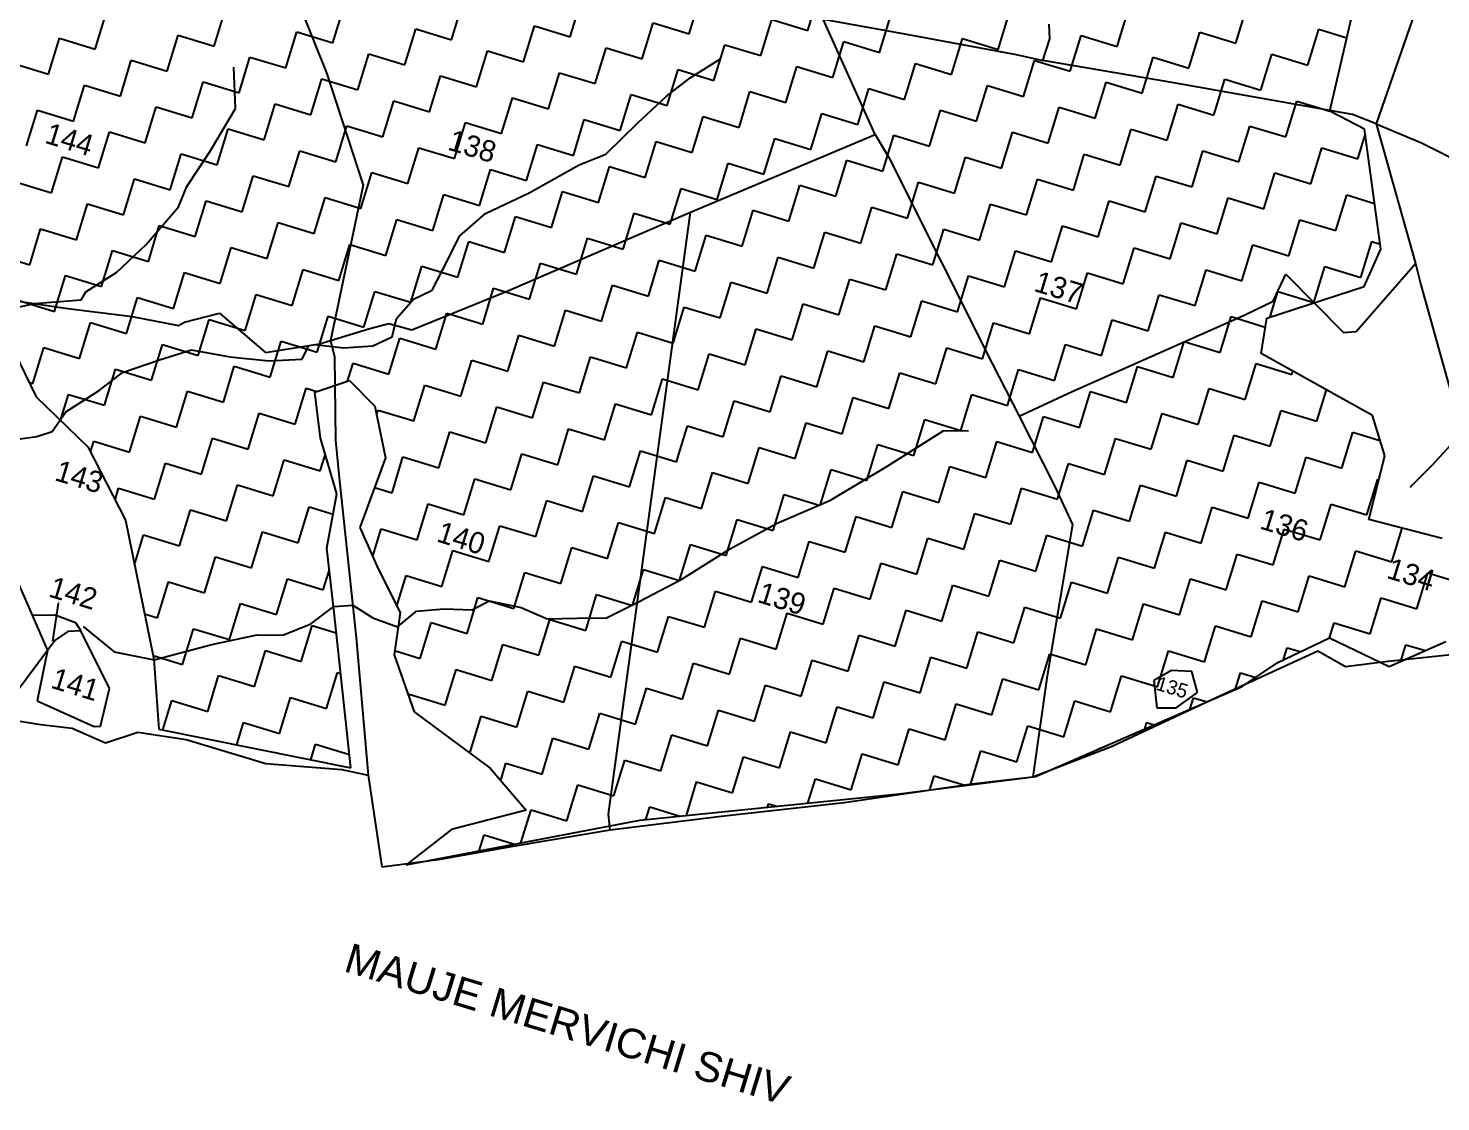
# Model space of a CAD drawing. Header units: feet. Extents: x 317639 to 322582, y 1862034 to 1866031.
# Drawn here: x 318262 to 319497, y 1862034 to 1862973 of the extents above; entities that cross this region are included whole.
import ezdxf

# ---------------------------------------------------------------- set-up
doc = ezdxf.new("R2010")
doc.units = ezdxf.units.FT
doc.header["$MEASUREMENT"] = 0
for name, color, linetype in [('LINE_WATER', 4, 'Continuous'), ('POLY_HATCH', 12, 'Continuous'), ('POLY_PARCEL', 6, 'Continuous'), ('TEXT_MAPOUT', 7, 'Continuous'), ('TEXT_PARCEL', 7, 'Continuous'), ('V_BOUND_LINE', 7, 'Continuous')]:
    doc.layers.add(name, color=color, linetype=linetype)
doc.styles.get("Standard").update_dxf_attribs({"font": 'arial.ttf'})
doc.styles.add('TEXT_MAP', font='', dxfattribs={"height": 1.8})
doc.styles.get('TEXT_MAP').set_extended_font_data('Kruti Dev 050')

msp = doc.modelspace()

# ---------------------------------------------------------------- linework, layer by layer
msp.add_lwpolyline([(318287.9, 1862469.9), (318282.9, 1862437)])
msp.add_solid([(318287.5, 1862469.9), (318288.3, 1862472.3), (318288.4, 1862469.8)])
at = {"layer": 'LINE_WATER'}
for p, q in [((318443, 1862903), (318441.6, 1862939.1)), ((318840.8, 1862929.8), (318867.3, 1862946.4)), ((318819.6, 1862913.3), (318840.8, 1862929.8)), ((318420.8, 1862865.6), (318443, 1862903)), ((318794.9, 1862890.4), (318819.6, 1862913.3)), ((318766.8, 1862863), (318794.9, 1862890.4)), ((318400.4, 1862834.5), (318420.8, 1862865.6)), ((318699.8, 1862829.2), (318743.5, 1862853.7)), ((318743.5, 1862853.7), (318766.8, 1862863)), ((318393.2, 1862816.8), (318400.4, 1862834.5)), ((318661.7, 1862810.9), (318699.8, 1862829.2)), ((318364.9, 1862783.9), (318393.2, 1862816.8)), ((318639, 1862791.2), (318661.7, 1862810.9)), ((318628.5, 1862769.8), (318639, 1862791.2)), ((318339.3, 1862759.8), (318364.9, 1862783.9)), ((318615.1, 1862744), (318628.5, 1862769.8)), ((318312, 1862742.4), (318339.3, 1862759.8)), ((318308.1, 1862735.4), (318312, 1862742.4)), ((318598.6, 1862736), (318615.1, 1862744)), ((318241.8, 1862726.5), (318266.8, 1862732.2)), ((318266.8, 1862732.2), (318308.1, 1862735.4)), ((318583.7, 1862719.1), (318598.6, 1862736)), ((318580.1, 1862703.1), (318583.7, 1862719.1)), ((318501.2, 1862683.7), (318507.1, 1862695.6)), ((318512, 1862696.4), (318537.7, 1862693.5)), ((318537.7, 1862693.5), (318563.2, 1862695.3)), ((318563.2, 1862695.3), (318580.1, 1862703.1)), ((318344.3, 1862672), (318376.6, 1862683.1)), ((318376.6, 1862683.1), (318404.4, 1862691.8)), ((318404.4, 1862691.8), (318438.2, 1862685.5)), ((318438.2, 1862685.5), (318472.4, 1862682.2)), ((318472.4, 1862682.2), (318501.2, 1862683.7)), ((318323.9, 1862656.3), (318344.3, 1862672)), ((318294.6, 1862637.4), (318323.9, 1862656.3)), ((318282.7, 1862620.2), (318294.6, 1862637.4)), ((318269.2, 1862615.8), (318282.7, 1862620.2)), ((319012.6, 1862589.7), (319062.5, 1862621.2)), ((319062.5, 1862621.2), (319084, 1862621)), ((319490, 1862591.1), (319515.7, 1862619.2)), ((318219.8, 1862609.1), (318269.2, 1862615.8)), ((318963.4, 1862560.3), (319012.6, 1862589.7)), ((319470.4, 1862571.7), (319490, 1862591.1)), ((318916.2, 1862539.8), (318963.4, 1862560.3)), ((318875.2, 1862517.4), (318916.2, 1862539.8)), ((318833.4, 1862491.1), (318875.2, 1862517.4)), ((318795.4, 1862471.2), (318833.4, 1862491.1)), ((318649.9, 1862464.4), (318665, 1862472.1)), ((318665, 1862472.1), (318692.9, 1862466.2)), ((318767.4, 1862457.4), (318795.4, 1862471.2)), ((318508.9, 1862451.9), (318529, 1862467.3)), ((318529, 1862467.3), (318545.6, 1862468.3)), ((318545.6, 1862468.3), (318563, 1862457.3)), ((318563, 1862457.3), (318584.8, 1862449.4)), ((318584.8, 1862449.4), (318601.4, 1862463.2)), ((318601.4, 1862463.2), (318625.5, 1862465.2)), ((318625.5, 1862465.2), (318649.9, 1862464.4)), ((318692.9, 1862466.2), (318715.6, 1862456.4)), ((318741.5, 1862457.1), (318767.4, 1862457.4)), ((318309.7, 1862449.8), (318336.8, 1862427.5)), ((318484.3, 1862442.1), (318508.9, 1862451.9)), ((318715.6, 1862456.4), (318741.5, 1862457.1)), ((318371.8, 1862420.5), (318422.3, 1862433.9)), ((318422.3, 1862433.9), (318462.1, 1862442.5)), ((318462.1, 1862442.5), (318484.3, 1862442.1)), ((318336.8, 1862427.5), (318371.8, 1862420.5))]:
    msp.add_line(p, q, dxfattribs=at)
at = {"layer": 'POLY_HATCH'}
for p, q in [((319400, 1862900.4), (319434.3, 1863048.2)), ((319430.6, 1862884.9), (319400, 1862900.4)), ((319444.7, 1862779.7), (319430.6, 1862884.9)), ((319430.2, 1862747.2), (319444.7, 1862779.7)), ((319344.9, 1862719.4), (319430.2, 1862747.2)), ((319340.1, 1862688.6), (319344.9, 1862719.4)), ((318240.1, 1862709.6), (318268.6, 1862650.7)), ((319437.4, 1862634.4), (319340.1, 1862688.6)), ((318512.4, 1862654.7), (318542.6, 1862664.9)), ((318542.6, 1862664.9), (318564.8, 1862642.6)), ((318268.6, 1862650.7), (318314, 1862606.9)), ((318517.5, 1862614.5), (318512.4, 1862654.7)), ((318564.8, 1862642.6), (318574.2, 1862597.2)), ((319448.1, 1862598.9), (319437.4, 1862634.4)), ((318314, 1862606.9), (318346.7, 1862542.8)), ((318531.7, 1862565.7), (318517.5, 1862614.5)), ((318574.2, 1862597.2), (318551.8, 1862536.4)), ((319434.2, 1862543.2), (319448.1, 1862598.9)), ((318523, 1862518.1), (318531.7, 1862565.7)), ((318346.7, 1862542.8), (318371.6, 1862421.2)), ((318551.8, 1862536.4), (318566.7, 1862502.8)), ((319498.4, 1862526.7), (319434.2, 1862543.2)), ((318529.2, 1862462.1), (318523, 1862518.1)), ((318566.7, 1862502.8), (318587.1, 1862461.8)), ((318543.9, 1862326.1), (318529.2, 1862462.1)), ((318587.1, 1862461.8), (318581.7, 1862424.8)), ((319354.6, 1862418.3), (319399.7, 1862439.9)), ((319399.7, 1862439.9), (319452, 1862414.8)), ((319452, 1862414.8), (319501.7, 1862436.5)), ((318371.6, 1862421.2), (318376.1, 1862359.8)), ((318581.7, 1862424.8), (318599.4, 1862375)), ((319323.5, 1862397.1), (319354.6, 1862418.3)), ((319142.7, 1862318.5), (319323.5, 1862397.1)), ((318599.4, 1862375), (318665.7, 1862325.8)), ((318376.1, 1862359.8), (318543.9, 1862326.1)), ((318665.7, 1862325.8), (318697.1, 1862289.1)), ((319023.6, 1862303.3), (319142.7, 1862318.5)), ((318796.6, 1862280.3), (319023.6, 1862303.3)), ((318697.1, 1862289.1), (318632, 1862272.2)), ((318592.3, 1862241.1), (318796.6, 1862280.3)), ((318632, 1862272.2), (318592.3, 1862241.1))]:
    msp.add_line(p, q, dxfattribs=at)
at = {"layer": 'POLY_HATCH', "linetype": 'Continuous'}
for p, q in [((318943.5, 1862971), (318953.1, 1863002.4)), ((318424.3, 1862957.5), (318433.9, 1862988.9)), ((318528.1, 1862960.2), (318537.7, 1862991.6)), ((318632, 1862962.9), (318641.6, 1862994.3)), ((318735.8, 1862965.6), (318745.4, 1862997)), ((318839.7, 1862968.3), (318849.3, 1862999.7)), ((319214.1, 1862957.2), (319223.7, 1862988.7)), ((319317.9, 1862959.9), (319327.5, 1862991.4)), ((318320.4, 1862954.8), (318330, 1862986.2)), ((318798.7, 1862946.4), (318808.3, 1862977.9)), ((318808.3, 1862977.9), (318839.7, 1862968.3)), ((318902.5, 1862949.1), (318912.1, 1862980.6)), ((318912.1, 1862980.6), (318943.5, 1862971)), ((319006.4, 1862951.8), (319016, 1862983.3)), ((319110.2, 1862954.5), (319119.8, 1862986)), ((318279.4, 1862932.9), (318289, 1862964.4)), ((318289, 1862964.4), (318320.4, 1862954.8)), ((318383.3, 1862935.6), (318392.9, 1862967.1)), ((318392.9, 1862967.1), (318424.3, 1862957.5)), ((318487.1, 1862938.3), (318496.7, 1862969.8)), ((318496.7, 1862969.8), (318528.1, 1862960.2)), ((318591, 1862941), (318600.6, 1862972.5)), ((318600.6, 1862972.5), (318632, 1862962.9)), ((318694.8, 1862943.7), (318704.4, 1862975.2)), ((318704.4, 1862975.2), (318735.8, 1862965.6)), ((319069.2, 1862932.7), (319078.8, 1862964.1)), ((319078.8, 1862964.1), (319110.2, 1862954.5)), ((319173.1, 1862935.4), (319182.7, 1862966.8)), ((319182.7, 1862966.8), (319214.1, 1862957.2)), ((319276.9, 1862938.1), (319286.5, 1862969.5)), ((319286.5, 1862969.5), (319317.9, 1862959.9)), ((319380.8, 1862940.8), (319390.4, 1862972.2)), ((319390.4, 1862972.2), (319414.9, 1862964.7)), ((318653.8, 1862921.9), (318663.4, 1862953.3)), ((318663.4, 1862953.3), (318694.8, 1862943.7)), ((318757.7, 1862924.6), (318767.3, 1862956)), ((318767.3, 1862956), (318798.7, 1862946.4)), ((318861.5, 1862927.3), (318871.1, 1862958.7)), ((318871.1, 1862958.7), (318902.5, 1862949.1)), ((318965.4, 1862930), (318975, 1862961.4)), ((318975, 1862961.4), (319006.4, 1862951.8)), ((318248, 1862942.5), (318279.4, 1862932.9)), ((318342.3, 1862913.8), (318351.9, 1862945.2)), ((318351.9, 1862945.2), (318383.3, 1862935.6)), ((318446.1, 1862916.5), (318455.7, 1862947.9)), ((318455.7, 1862947.9), (318487.1, 1862938.3)), ((318550, 1862919.2), (318559.6, 1862950.6)), ((318559.6, 1862950.6), (318591, 1862941)), ((318924.4, 1862908.1), (318934, 1862939.6)), ((318934, 1862939.6), (318965.4, 1862930)), ((319028.2, 1862910.8), (319037.8, 1862942.3)), ((319037.8, 1862942.3), (319069.2, 1862932.7)), ((319132.1, 1862913.5), (319141.7, 1862945)), ((319141.7, 1862945), (319173.1, 1862935.4)), ((319235.9, 1862916.2), (319245.5, 1862947.7)), ((319245.5, 1862947.7), (319276.9, 1862938.1)), ((319339.8, 1862918.9), (319349.4, 1862950.4)), ((319349.4, 1862950.4), (319380.8, 1862940.8)), ((318509, 1862897.3), (318518.6, 1862928.8)), ((318518.6, 1862928.8), (318550, 1862919.2)), ((318612.8, 1862900), (318622.4, 1862931.5)), ((318622.4, 1862931.5), (318653.8, 1862921.9)), ((318716.7, 1862902.7), (318726.3, 1862934.2)), ((318726.3, 1862934.2), (318757.7, 1862924.6)), ((318820.5, 1862905.4), (318830.1, 1862936.9)), ((318830.1, 1862936.9), (318861.5, 1862927.3)), ((319298.8, 1862897.1), (319308.4, 1862928.5)), ((319308.4, 1862928.5), (319339.8, 1862918.9)), ((318301.3, 1862891.9), (318310.9, 1862923.4)), ((318310.9, 1862923.4), (318342.3, 1862913.8)), ((318405.1, 1862894.6), (318414.7, 1862926.1)), ((318414.7, 1862926.1), (318446.1, 1862916.5)), ((318779.5, 1862883.6), (318789.1, 1862915)), ((318789.1, 1862915), (318820.5, 1862905.4)), ((318883.4, 1862886.3), (318893, 1862917.7)), ((318893, 1862917.7), (318924.4, 1862908.1)), ((318987.2, 1862889), (318996.8, 1862920.4)), ((318996.8, 1862920.4), (319028.2, 1862910.8)), ((319091.1, 1862891.7), (319100.7, 1862923.1)), ((319100.7, 1862923.1), (319132.1, 1862913.5)), ((319194.9, 1862894.4), (319204.5, 1862925.8)), ((319204.5, 1862925.8), (319235.9, 1862916.2)), ((318364.1, 1862872.8), (318373.7, 1862904.2)), ((318373.7, 1862904.2), (318405.1, 1862894.6)), ((318468, 1862875.5), (318477.6, 1862906.9)), ((318477.6, 1862906.9), (318509, 1862897.3)), ((318571.8, 1862878.2), (318581.4, 1862909.6)), ((318581.4, 1862909.6), (318612.8, 1862900)), ((318675.7, 1862880.9), (318685.3, 1862912.3)), ((318685.3, 1862912.3), (318716.7, 1862902.7)), ((319153.9, 1862872.5), (319163.5, 1862904)), ((319163.5, 1862904), (319194.9, 1862894.4)), ((319257.8, 1862875.2), (319267.4, 1862906.7)), ((319267.4, 1862906.7), (319298.8, 1862897.1)), ((319361.6, 1862878), (319371.2, 1862909.4)), ((319371.2, 1862909.4), (319400, 1862900.6)), ((318260.3, 1862870.1), (318269.9, 1862901.5)), ((318269.9, 1862901.5), (318301.3, 1862891.9)), ((318634.7, 1862859), (318644.3, 1862890.5)), ((318644.3, 1862890.5), (318675.7, 1862880.9)), ((318738.5, 1862861.7), (318748.1, 1862893.2)), ((318748.1, 1862893.2), (318779.5, 1862883.6)), ((318842.4, 1862864.4), (318852, 1862895.9)), ((318852, 1862895.9), (318883.4, 1862886.3)), ((318946.2, 1862867.1), (318955.8, 1862898.6)), ((318955.8, 1862898.6), (318987.2, 1862889)), ((319050.1, 1862869.8), (319059.7, 1862901.3)), ((319059.7, 1862901.3), (319091.1, 1862891.7)), ((318323.1, 1862850.9), (318332.7, 1862882.4)), ((318332.7, 1862882.4), (318364.1, 1862872.8)), ((318427, 1862853.6), (318436.6, 1862885.1)), ((318436.6, 1862885.1), (318468, 1862875.5)), ((318530.8, 1862856.3), (318540.4, 1862887.8)), ((318540.4, 1862887.8), (318571.8, 1862878.2)), ((319009.1, 1862848), (319018.7, 1862879.4)), ((319018.7, 1862879.4), (319050.1, 1862869.8)), ((319112.9, 1862850.7), (319122.5, 1862882.1)), ((319122.5, 1862882.1), (319153.9, 1862872.5)), ((319216.8, 1862853.4), (319226.4, 1862884.8)), ((319226.4, 1862884.8), (319257.8, 1862875.2)), ((319320.6, 1862856.1), (319330.2, 1862887.5)), ((319330.2, 1862887.5), (319361.6, 1862878)), ((319424.5, 1862858.8), (319431.2, 1862880.8)), ((318489.8, 1862834.5), (318499.4, 1862865.9)), ((318499.4, 1862865.9), (318530.8, 1862856.3)), ((318593.7, 1862837.2), (318603.3, 1862868.6)), ((318603.3, 1862868.6), (318634.7, 1862859)), ((318697.5, 1862839.9), (318707.1, 1862871.3)), ((318707.1, 1862871.3), (318738.5, 1862861.7)), ((318801.4, 1862842.6), (318811, 1862874)), ((318811, 1862874), (318842.4, 1862864.4)), ((318905.2, 1862845.3), (318914.8, 1862876.7)), ((318914.8, 1862876.7), (318946.2, 1862867.1)), ((319279.6, 1862834.2), (319289.2, 1862865.7)), ((319289.2, 1862865.7), (319320.6, 1862856.1)), ((319383.5, 1862837), (319393.1, 1862868.4)), ((319393.1, 1862868.4), (319424.5, 1862858.8)), ((318282.1, 1862829.1), (318291.7, 1862860.5)), ((318291.7, 1862860.5), (318323.1, 1862850.9)), ((318386, 1862831.8), (318395.6, 1862863.2)), ((318395.6, 1862863.2), (318427, 1862853.6)), ((318864.2, 1862823.4), (318873.8, 1862854.9)), ((318873.8, 1862854.9), (318905.2, 1862845.3)), ((318968.1, 1862826.1), (318977.7, 1862857.6)), ((318977.7, 1862857.6), (319009.1, 1862848)), ((319071.9, 1862828.8), (319081.5, 1862860.3)), ((319081.5, 1862860.3), (319112.9, 1862850.7)), ((319175.8, 1862831.5), (319185.4, 1862863)), ((319185.4, 1862863), (319216.8, 1862853.4)), ((318345, 1862809.9), (318354.6, 1862841.4)), ((318354.6, 1862841.4), (318386, 1862831.8)), ((318448.8, 1862812.6), (318458.4, 1862844.1)), ((318458.4, 1862844.1), (318489.8, 1862834.5)), ((318552.7, 1862815.3), (318562.3, 1862846.8)), ((318562.3, 1862846.8), (318593.7, 1862837.2)), ((318656.5, 1862818), (318666.1, 1862849.5)), ((318666.1, 1862849.5), (318697.5, 1862839.9)), ((318760.4, 1862820.7), (318770, 1862852.2)), ((318770, 1862852.2), (318801.4, 1862842.6)), ((319134.8, 1862809.7), (319144.4, 1862841.1)), ((319144.4, 1862841.1), (319175.8, 1862831.5)), ((319238.6, 1862812.4), (319248.2, 1862843.8)), ((319248.2, 1862843.8), (319279.6, 1862834.2)), ((319342.5, 1862815.1), (319352.1, 1862846.5)), ((319352.1, 1862846.5), (319383.5, 1862837)), ((318250.7, 1862838.7), (318282.1, 1862829.1)), ((318719.4, 1862798.9), (318729, 1862830.3)), ((318729, 1862830.3), (318760.4, 1862820.7)), ((318823.2, 1862801.6), (318832.8, 1862833)), ((318832.8, 1862833), (318864.2, 1862823.4)), ((318927.1, 1862804.3), (318936.7, 1862835.7)), ((318936.7, 1862835.7), (318968.1, 1862826.1)), ((319030.9, 1862807), (319040.5, 1862838.4)), ((319040.5, 1862838.4), (319071.9, 1862828.8)), ((318304, 1862788.1), (318313.6, 1862819.5)), ((318313.6, 1862819.5), (318345, 1862809.9)), ((318407.8, 1862790.8), (318417.4, 1862822.2)), ((318417.4, 1862822.2), (318448.8, 1862812.6)), ((318511.7, 1862793.5), (318521.3, 1862824.9)), ((318521.3, 1862824.9), (318552.7, 1862815.3)), ((318615.5, 1862796.2), (318625.1, 1862827.6)), ((318625.1, 1862827.6), (318656.5, 1862818)), ((318989.9, 1862785.1), (318999.5, 1862816.6)), ((318999.5, 1862816.6), (319030.9, 1862807)), ((319093.8, 1862787.8), (319103.4, 1862819.3)), ((319103.4, 1862819.3), (319134.8, 1862809.7)), ((319197.6, 1862790.5), (319207.2, 1862822)), ((319207.2, 1862822), (319238.6, 1862812.4)), ((319301.5, 1862793.2), (319311.1, 1862824.7)), ((319311.1, 1862824.7), (319342.5, 1862815.1)), ((319405.3, 1862796), (319414.9, 1862827.4)), ((319414.9, 1862827.4), (319439.3, 1862819.9)), ((318574.5, 1862774.3), (318584.1, 1862805.8)), ((318584.1, 1862805.8), (318615.5, 1862796.2)), ((318678.4, 1862777), (318688, 1862808.5)), ((318688, 1862808.5), (318719.4, 1862798.9)), ((318782.2, 1862779.7), (318791.8, 1862811.2)), ((318791.8, 1862811.2), (318823.2, 1862801.6)), ((318886.1, 1862782.4), (318895.7, 1862813.9)), ((318895.7, 1862813.9), (318927.1, 1862804.3)), ((319364.3, 1862774.1), (319373.9, 1862805.5)), ((319373.9, 1862805.5), (319405.3, 1862796)), ((318263, 1862766.2), (318272.6, 1862797.7)), ((318272.6, 1862797.7), (318304, 1862788.1)), ((318366.8, 1862768.9), (318376.4, 1862800.4)), ((318376.4, 1862800.4), (318407.8, 1862790.8)), ((318470.7, 1862771.6), (318480.3, 1862803.1)), ((318480.3, 1862803.1), (318511.7, 1862793.5)), ((318845.1, 1862760.6), (318854.7, 1862792)), ((318854.7, 1862792), (318886.1, 1862782.4)), ((318948.9, 1862763.3), (318958.5, 1862794.7)), ((318958.5, 1862794.7), (318989.9, 1862785.1)), ((319052.8, 1862766), (319062.4, 1862797.4)), ((319062.4, 1862797.4), (319093.8, 1862787.8)), ((319156.6, 1862768.7), (319166.2, 1862800.1)), ((319166.2, 1862800.1), (319197.6, 1862790.5)), ((319260.5, 1862771.4), (319270.1, 1862802.8)), ((319270.1, 1862802.8), (319301.5, 1862793.2)), ((318325.8, 1862747.1), (318335.4, 1862778.5)), ((318335.4, 1862778.5), (318366.8, 1862768.9)), ((318429.7, 1862749.8), (318439.3, 1862781.2)), ((318439.3, 1862781.2), (318470.7, 1862771.6)), ((318533.5, 1862752.5), (318543.1, 1862783.9)), ((318543.1, 1862783.9), (318574.5, 1862774.3)), ((318637.4, 1862755.2), (318647, 1862786.6)), ((318647, 1862786.6), (318678.4, 1862777)), ((318741.2, 1862757.9), (318750.8, 1862789.3)), ((318750.8, 1862789.3), (318782.2, 1862779.7)), ((319219.5, 1862749.5), (319229.1, 1862781)), ((319229.1, 1862781), (319260.5, 1862771.4)), ((319323.3, 1862752.2), (319332.9, 1862783.7)), ((319332.9, 1862783.7), (319364.3, 1862774.1)), ((319427.2, 1862755), (319436.8, 1862786.4)), ((319436.8, 1862786.4), (319444.1, 1862784.1)), ((318231.6, 1862775.8), (318263, 1862766.2)), ((318700.2, 1862736), (318709.8, 1862767.5)), ((318709.8, 1862767.5), (318741.2, 1862757.9)), ((318804.1, 1862738.7), (318813.7, 1862770.2)), ((318813.7, 1862770.2), (318845.1, 1862760.6)), ((318907.9, 1862741.4), (318917.5, 1862772.9)), ((318917.5, 1862772.9), (318948.9, 1862763.3)), ((319011.8, 1862744.1), (319021.4, 1862775.6)), ((319021.4, 1862775.6), (319052.8, 1862766)), ((319115.6, 1862746.8), (319125.2, 1862778.3)), ((319125.2, 1862778.3), (319156.6, 1862768.7)), ((318284.8, 1862725.2), (318294.4, 1862756.7)), ((318294.4, 1862756.7), (318325.8, 1862747.1)), ((318388.7, 1862727.9), (318398.3, 1862759.4)), ((318398.3, 1862759.4), (318429.7, 1862749.8)), ((318492.5, 1862730.6), (318502.1, 1862762.1)), ((318502.1, 1862762.1), (318533.5, 1862752.5)), ((318596.4, 1862733.3), (318606, 1862764.8)), ((318606, 1862764.8), (318637.4, 1862755.2)), ((318970.8, 1862722.3), (318980.4, 1862753.7)), ((318980.4, 1862753.7), (319011.8, 1862744.1)), ((319074.6, 1862725), (319084.2, 1862756.4)), ((319084.2, 1862756.4), (319115.6, 1862746.8)), ((319178.5, 1862727.7), (319188.1, 1862759.1)), ((319188.1, 1862759.1), (319219.5, 1862749.5)), ((319282.3, 1862730.4), (319291.9, 1862761.8)), ((319291.9, 1862761.8), (319323.3, 1862752.2)), ((319386.2, 1862733.1), (319395.8, 1862764.5)), ((319395.8, 1862764.5), (319427.2, 1862755)), ((318555.4, 1862711.5), (318565, 1862742.9)), ((318565, 1862742.9), (318596.4, 1862733.3)), ((318659.2, 1862714.2), (318668.8, 1862745.6)), ((318668.8, 1862745.6), (318700.2, 1862736)), ((318763.1, 1862716.9), (318772.7, 1862748.3)), ((318772.7, 1862748.3), (318804.1, 1862738.7)), ((318866.9, 1862719.6), (318876.5, 1862751)), ((318876.5, 1862751), (318907.9, 1862741.4)), ((319348, 1862720.5), (319354.8, 1862742.7)), ((319354.8, 1862742.7), (319386.2, 1862733.1)), ((318253.4, 1862734.8), (318284.8, 1862725.2)), ((318347.7, 1862706.1), (318357.3, 1862737.5)), ((318357.3, 1862737.5), (318388.7, 1862727.9)), ((318451.5, 1862708.8), (318461.1, 1862740.2)), ((318461.1, 1862740.2), (318492.5, 1862730.6)), ((318825.9, 1862697.7), (318835.5, 1862729.2)), ((318835.5, 1862729.2), (318866.9, 1862719.6)), ((318929.8, 1862700.4), (318939.4, 1862731.9)), ((318939.4, 1862731.9), (318970.8, 1862722.3)), ((319033.6, 1862703.1), (319043.2, 1862734.6)), ((319043.2, 1862734.6), (319074.6, 1862725)), ((319137.5, 1862705.8), (319147.1, 1862737.3)), ((319147.1, 1862737.3), (319178.5, 1862727.7)), ((319241.3, 1862708.5), (319250.9, 1862740)), ((319250.9, 1862740), (319282.3, 1862730.4)), ((318410.5, 1862686.9), (318420.1, 1862718.4)), ((318420.1, 1862718.4), (318451.5, 1862708.8)), ((318514.4, 1862689.6), (318524, 1862721.1)), ((318524, 1862721.1), (318555.4, 1862711.5)), ((318618.2, 1862692.3), (318627.8, 1862723.8)), ((318627.8, 1862723.8), (318659.2, 1862714.2)), ((318722.1, 1862695), (318731.7, 1862726.5)), ((318731.7, 1862726.5), (318763.1, 1862716.9)), ((319200.3, 1862686.7), (319209.9, 1862718.1)), ((319209.9, 1862718.1), (319241.3, 1862708.5)), ((319304.2, 1862689.4), (319313.8, 1862720.8)), ((319313.8, 1862720.8), (319343.7, 1862711.7)), ((318306.7, 1862684.2), (318316.3, 1862715.7)), ((318316.3, 1862715.7), (318347.7, 1862706.1)), ((318681.1, 1862673.2), (318690.7, 1862704.6)), ((318690.7, 1862704.6), (318722.1, 1862695)), ((318784.9, 1862675.9), (318794.5, 1862707.3)), ((318794.5, 1862707.3), (318825.9, 1862697.7)), ((318888.8, 1862678.6), (318898.4, 1862710)), ((318898.4, 1862710), (318929.8, 1862700.4)), ((318992.6, 1862681.3), (319002.2, 1862712.7)), ((319002.2, 1862712.7), (319033.6, 1862703.1)), ((319096.5, 1862684), (319106.1, 1862715.4)), ((319106.1, 1862715.4), (319137.5, 1862705.8)), ((318265.7, 1862662.4), (318275.3, 1862693.8)), ((318275.3, 1862693.8), (318306.7, 1862684.2)), ((318369.5, 1862665.1), (318379.1, 1862696.5)), ((318379.1, 1862696.5), (318410.5, 1862686.9)), ((318473.4, 1862667.8), (318483, 1862699.2)), ((318483, 1862699.2), (318514.4, 1862689.6)), ((318577.2, 1862670.5), (318586.8, 1862701.9)), ((318586.8, 1862701.9), (318618.2, 1862692.3)), ((319055.5, 1862662.1), (319065.1, 1862693.6)), ((319065.1, 1862693.6), (319096.5, 1862684)), ((319159.3, 1862664.8), (319168.9, 1862696.3)), ((319168.9, 1862696.3), (319200.3, 1862686.7)), ((319263.2, 1862667.5), (319272.8, 1862699)), ((319272.8, 1862699), (319304.2, 1862689.4)), ((318541, 1862664.4), (318545.8, 1862680.1)), ((318545.8, 1862680.1), (318577.2, 1862670.5)), ((318640.1, 1862651.3), (318649.7, 1862682.8)), ((318649.7, 1862682.8), (318681.1, 1862673.2)), ((318743.9, 1862654), (318753.5, 1862685.5)), ((318753.5, 1862685.5), (318784.9, 1862675.9)), ((318847.8, 1862656.7), (318857.4, 1862688.2)), ((318857.4, 1862688.2), (318888.8, 1862678.6)), ((318951.6, 1862659.4), (318961.2, 1862690.9)), ((318961.2, 1862690.9), (318992.6, 1862681.3)), ((319326, 1862648.4), (319335.6, 1862679.8)), ((319335.6, 1862679.8), (319367, 1862670.3)), ((318328.5, 1862643.2), (318338.1, 1862674.7)), ((318338.1, 1862674.7), (318369.5, 1862665.1)), ((318432.4, 1862645.9), (318442, 1862677.4)), ((318442, 1862677.4), (318473.4, 1862667.8)), ((318910.6, 1862637.6), (318920.2, 1862669)), ((318920.2, 1862669), (318951.6, 1862659.4)), ((319014.5, 1862640.3), (319024.1, 1862671.7)), ((319024.1, 1862671.7), (319055.5, 1862662.1)), ((319118.3, 1862643), (319127.9, 1862674.4)), ((319127.9, 1862674.4), (319159.3, 1862664.8)), ((319222.2, 1862645.7), (319231.8, 1862677.1)), ((319231.8, 1862677.1), (319263.2, 1862667.5)), ((319367, 1862670.3), (319367.9, 1862673.1)), ((318262.5, 1862663.4), (318265.7, 1862662.4)), ((318391.4, 1862624.1), (318401, 1862655.5)), ((318401, 1862655.5), (318432.4, 1862645.9)), ((318495.2, 1862626.8), (318504.8, 1862658.2)), ((318504.8, 1862658.2), (318514.2, 1862655.3)), ((318599.1, 1862629.5), (318608.7, 1862660.9)), ((318608.7, 1862660.9), (318640.1, 1862651.3)), ((318702.9, 1862632.2), (318712.5, 1862663.6)), ((318712.5, 1862663.6), (318743.9, 1862654)), ((318806.8, 1862634.9), (318816.4, 1862666.3)), ((318816.4, 1862666.3), (318847.8, 1862656.7)), ((319181.2, 1862623.8), (319190.8, 1862655.3)), ((319190.8, 1862655.3), (319222.2, 1862645.7)), ((319285, 1862626.5), (319294.6, 1862658)), ((319294.6, 1862658), (319326, 1862648.4)), ((319388.9, 1862629.3), (319397.3, 1862656.7)), ((318290.1, 1862629.9), (318297.1, 1862652.8)), ((318297.1, 1862652.8), (318328.5, 1862643.2)), ((318765.8, 1862613), (318775.4, 1862644.5)), ((318775.4, 1862644.5), (318806.8, 1862634.9)), ((318869.6, 1862615.7), (318879.2, 1862647.2)), ((318879.2, 1862647.2), (318910.6, 1862637.6)), ((318973.5, 1862618.4), (318983.1, 1862649.9)), ((318983.1, 1862649.9), (319014.5, 1862640.3)), ((319077.3, 1862621.1), (319086.9, 1862652.6)), ((319086.9, 1862652.6), (319118.3, 1862643)), ((318350.4, 1862602.2), (318360, 1862633.7)), ((318360, 1862633.7), (318391.4, 1862624.1)), ((318454.2, 1862604.9), (318463.8, 1862636.4)), ((318463.8, 1862636.4), (318495.2, 1862626.8)), ((318566.4, 1862634.9), (318567.7, 1862639.1)), ((318567.7, 1862639.1), (318599.1, 1862629.5)), ((318661.9, 1862610.3), (318671.5, 1862641.8)), ((318671.5, 1862641.8), (318702.9, 1862632.2)), ((319036.3, 1862599.3), (319045.9, 1862630.7)), ((319045.9, 1862630.7), (319077.3, 1862621.1)), ((319140.2, 1862602), (319149.8, 1862633.4)), ((319149.8, 1862633.4), (319181.2, 1862623.8)), ((319244, 1862604.7), (319253.6, 1862636.1)), ((319253.6, 1862636.1), (319285, 1862626.5)), ((319347.9, 1862607.4), (319357.5, 1862638.8)), ((319357.5, 1862638.8), (319388.9, 1862629.3)), ((318620.9, 1862588.5), (318630.5, 1862619.9)), ((318630.5, 1862619.9), (318661.9, 1862610.3)), ((318724.8, 1862591.2), (318734.4, 1862622.6)), ((318734.4, 1862622.6), (318765.8, 1862613)), ((318828.6, 1862593.9), (318838.2, 1862625.3)), ((318838.2, 1862625.3), (318869.6, 1862615.7)), ((318932.5, 1862596.6), (318942.1, 1862628)), ((318942.1, 1862628), (318973.5, 1862618.4)), ((319410.7, 1862588.3), (319420.3, 1862619.7)), ((319420.3, 1862619.7), (319444, 1862612.5)), ((318316.2, 1862602.6), (318319, 1862611.8)), ((318319, 1862611.8), (318350.4, 1862602.2)), ((318413.2, 1862583.1), (318422.8, 1862614.5)), ((318422.8, 1862614.5), (318454.2, 1862604.9)), ((318891.5, 1862574.7), (318901.1, 1862606.2)), ((318901.1, 1862606.2), (318932.5, 1862596.6)), ((318995.3, 1862577.4), (319004.9, 1862608.9)), ((319004.9, 1862608.9), (319036.3, 1862599.3)), ((319099.2, 1862580.1), (319108.8, 1862611.6)), ((319108.8, 1862611.6), (319140.2, 1862602)), ((319203, 1862582.8), (319212.6, 1862614.3)), ((319212.6, 1862614.3), (319244, 1862604.7)), ((319306.9, 1862585.5), (319316.5, 1862617)), ((319316.5, 1862617), (319347.9, 1862607.4)), ((318476.1, 1862563.9), (318485.7, 1862595.4)), ((318485.7, 1862595.4), (318517.1, 1862585.8)), ((318517.1, 1862585.8), (318521.6, 1862600.6)), ((318579.9, 1862566.6), (318589.5, 1862598.1)), ((318589.5, 1862598.1), (318620.9, 1862588.5)), ((318683.8, 1862569.3), (318693.4, 1862600.8)), ((318693.4, 1862600.8), (318724.8, 1862591.2)), ((318787.6, 1862572), (318797.2, 1862603.5)), ((318797.2, 1862603.5), (318828.6, 1862593.9)), ((319265.9, 1862563.7), (319275.5, 1862595.1)), ((319275.5, 1862595.1), (319306.9, 1862585.5)), ((319369.7, 1862566.4), (319379.3, 1862597.8)), ((319379.3, 1862597.8), (319410.7, 1862588.3)), ((318372.2, 1862561.2), (318381.8, 1862592.7)), ((318381.8, 1862592.7), (318413.2, 1862583.1)), ((318746.6, 1862550.2), (318756.2, 1862581.6)), ((318756.2, 1862581.6), (318787.6, 1862572)), ((318850.5, 1862552.9), (318860.1, 1862584.3)), ((318860.1, 1862584.3), (318891.5, 1862574.7)), ((318954.3, 1862555.6), (318963.9, 1862587)), ((318963.9, 1862587), (318995.3, 1862577.4)), ((319058.2, 1862558.3), (319067.8, 1862589.7)), ((319067.8, 1862589.7), (319099.2, 1862580.1)), ((319162, 1862561), (319171.6, 1862592.4)), ((319171.6, 1862592.4), (319203, 1862582.8)), ((318337.7, 1862560.5), (318340.8, 1862570.8)), ((318340.8, 1862570.8), (318372.2, 1862561.2)), ((318435.1, 1862542.1), (318444.7, 1862573.5)), ((318444.7, 1862573.5), (318476.1, 1862563.9)), ((318564.7, 1862571.3), (318579.9, 1862566.6)), ((318642.8, 1862547.5), (318652.4, 1862578.9)), ((318652.4, 1862578.9), (318683.8, 1862569.3)), ((319121, 1862539.1), (319130.6, 1862570.6)), ((319130.6, 1862570.6), (319162, 1862561)), ((319224.9, 1862541.8), (319234.5, 1862573.3)), ((319234.5, 1862573.3), (319265.9, 1862563.7)), ((319328.7, 1862544.6), (319338.3, 1862576)), ((319338.3, 1862576), (319369.7, 1862566.4)), ((319432.6, 1862547.3), (319442.2, 1862578.7)), ((319442.2, 1862578.7), (319443, 1862578.4)), ((318601.8, 1862525.6), (318611.4, 1862557.1)), ((318611.4, 1862557.1), (318642.8, 1862547.5)), ((318705.6, 1862528.3), (318715.2, 1862559.8)), ((318715.2, 1862559.8), (318746.6, 1862550.2)), ((318809.5, 1862531), (318819.1, 1862562.5)), ((318819.1, 1862562.5), (318850.5, 1862552.9)), ((318913.3, 1862533.7), (318922.9, 1862565.2)), ((318922.9, 1862565.2), (318954.3, 1862555.6)), ((319017.2, 1862536.4), (319026.8, 1862567.9)), ((319026.8, 1862567.9), (319058.2, 1862558.3)), ((319391.6, 1862525.4), (319401.2, 1862556.8)), ((319401.2, 1862556.8), (319432.6, 1862547.3)), ((318394.1, 1862520.2), (318403.7, 1862551.7)), ((318403.7, 1862551.7), (318435.1, 1862542.1)), ((318497.9, 1862522.9), (318507.5, 1862554.4)), ((318507.5, 1862554.4), (318528.5, 1862548)), ((318976.2, 1862514.6), (318985.8, 1862546)), ((318985.8, 1862546), (319017.2, 1862536.4)), ((319080, 1862517.3), (319089.6, 1862548.7)), ((319089.6, 1862548.7), (319121, 1862539.1)), ((319183.9, 1862520), (319193.5, 1862551.4)), ((319193.5, 1862551.4), (319224.9, 1862541.8)), ((319287.7, 1862522.7), (319297.3, 1862554.1)), ((319297.3, 1862554.1), (319328.7, 1862544.6)), ((318456.9, 1862501.1), (318466.5, 1862532.5)), ((318466.5, 1862532.5), (318497.9, 1862522.9)), ((318563, 1862511.2), (318570.4, 1862535.2)), ((318570.4, 1862535.2), (318601.8, 1862525.6)), ((318664.6, 1862506.5), (318674.2, 1862537.9)), ((318674.2, 1862537.9), (318705.6, 1862528.3)), ((318768.5, 1862509.2), (318778.1, 1862540.6)), ((318778.1, 1862540.6), (318809.5, 1862531)), ((318872.3, 1862511.9), (318881.9, 1862543.3)), ((318881.9, 1862543.3), (318913.3, 1862533.7)), ((319246.7, 1862500.8), (319256.3, 1862532.3)), ((319256.3, 1862532.3), (319287.7, 1862522.7)), ((319350.6, 1862503.6), (319360.2, 1862535)), ((319360.2, 1862535), (319391.6, 1862525.4)), ((319454.4, 1862506.3), (319463.4, 1862535.7)), ((318354.7, 1862503.6), (318362.7, 1862529.8)), ((318362.7, 1862529.8), (318394.1, 1862520.2)), ((318831.3, 1862490), (318840.9, 1862521.5)), ((318840.9, 1862521.5), (318872.3, 1862511.9)), ((318935.2, 1862492.7), (318944.8, 1862524.2)), ((318944.8, 1862524.2), (318976.2, 1862514.6)), ((319039, 1862495.4), (319048.6, 1862526.9)), ((319048.6, 1862526.9), (319080, 1862517.3)), ((319142.9, 1862498.1), (319152.5, 1862529.6)), ((319152.5, 1862529.6), (319183.9, 1862520)), ((318415.9, 1862479.2), (318425.5, 1862510.7)), ((318425.5, 1862510.7), (318456.9, 1862501.1)), ((318623.6, 1862484.6), (318633.2, 1862516.1)), ((318633.2, 1862516.1), (318664.6, 1862506.5)), ((318727.5, 1862487.3), (318737.1, 1862518.8)), ((318737.1, 1862518.8), (318768.5, 1862509.2)), ((319101.9, 1862476.3), (319111.5, 1862507.7)), ((319111.5, 1862507.7), (319142.9, 1862498.1)), ((319205.7, 1862479), (319215.3, 1862510.4)), ((319215.3, 1862510.4), (319246.7, 1862500.8)), ((319309.6, 1862481.7), (319319.2, 1862513.1)), ((319319.2, 1862513.1), (319350.6, 1862503.6)), ((319413.4, 1862484.4), (319423, 1862515.8)), ((319423, 1862515.8), (319454.4, 1862506.3)), ((318519.8, 1862481.9), (318525.1, 1862499.3)), ((318686.5, 1862465.5), (318696.1, 1862496.9)), ((318696.1, 1862496.9), (318727.5, 1862487.3)), ((318790.3, 1862468.2), (318799.9, 1862499.6)), ((318799.9, 1862499.6), (318831.3, 1862490)), ((318894.2, 1862470.9), (318903.8, 1862502.3)), ((318903.8, 1862502.3), (318935.2, 1862492.7)), ((318998, 1862473.6), (319007.6, 1862505)), ((319007.6, 1862505), (319039, 1862495.4)), ((319476.3, 1862465.3), (319485.9, 1862496.7)), ((319485.9, 1862496.7), (319517.3, 1862487.1)), ((318374.9, 1862457.4), (318384.5, 1862488.8)), ((318384.5, 1862488.8), (318415.9, 1862479.2)), ((318478.8, 1862460.1), (318488.4, 1862491.5)), ((318488.4, 1862491.5), (318519.8, 1862481.9)), ((318584.2, 1862467.8), (318592.2, 1862494.2)), ((318592.2, 1862494.2), (318623.6, 1862484.6)), ((318957, 1862451.7), (318966.6, 1862483.2)), ((318966.6, 1862483.2), (318998, 1862473.6)), ((319060.9, 1862454.4), (319070.5, 1862485.9)), ((319070.5, 1862485.9), (319101.9, 1862476.3)), ((319164.7, 1862457.1), (319174.3, 1862488.6)), ((319174.3, 1862488.6), (319205.7, 1862479)), ((319268.6, 1862459.8), (319278.2, 1862491.3)), ((319278.2, 1862491.3), (319309.6, 1862481.7)), ((319372.4, 1862462.6), (319382, 1862494)), ((319382, 1862494), (319413.4, 1862484.4)), ((318437.8, 1862438.2), (318447.4, 1862469.7)), ((318447.4, 1862469.7), (318478.8, 1862460.1)), ((318645.5, 1862443.6), (318655.1, 1862475.1)), ((318655.1, 1862475.1), (318686.5, 1862465.5)), ((318749.3, 1862446.3), (318758.9, 1862477.8)), ((318758.9, 1862477.8), (318790.3, 1862468.2)), ((318853.2, 1862449), (318862.8, 1862480.5)), ((318862.8, 1862480.5), (318894.2, 1862470.9)), ((319331.4, 1862440.7), (319341, 1862472.1)), ((319341, 1862472.1), (319372.4, 1862462.6)), ((319435.3, 1862443.4), (319444.9, 1862474.8)), ((319444.9, 1862474.8), (319476.3, 1862465.3)), ((318363.4, 1862460.9), (318374.9, 1862457.4)), ((318812.2, 1862427.2), (318821.8, 1862458.6)), ((318821.8, 1862458.6), (318853.2, 1862449)), ((318916, 1862429.9), (318925.6, 1862461.3)), ((318925.6, 1862461.3), (318957, 1862451.7)), ((319019.9, 1862432.6), (319029.5, 1862464)), ((319029.5, 1862464), (319060.9, 1862454.4)), ((319123.7, 1862435.3), (319133.3, 1862466.7)), ((319133.3, 1862466.7), (319164.7, 1862457.1)), ((319227.6, 1862438), (319237.2, 1862469.4)), ((319237.2, 1862469.4), (319268.6, 1862459.8)), ((318396.8, 1862416.4), (318406.4, 1862447.8)), ((318406.4, 1862447.8), (318437.8, 1862438.2)), ((318500.6, 1862419.1), (318510.2, 1862450.5)), ((318510.2, 1862450.5), (318531.1, 1862444.1)), ((318604.5, 1862421.8), (318614.1, 1862453.2)), ((318614.1, 1862453.2), (318645.5, 1862443.6)), ((318708.3, 1862424.5), (318717.9, 1862455.9)), ((318717.9, 1862455.9), (318749.3, 1862446.3)), ((319082.7, 1862413.4), (319092.3, 1862444.9)), ((319092.3, 1862444.9), (319123.7, 1862435.3)), ((319186.6, 1862416.1), (319196.2, 1862447.6)), ((319196.2, 1862447.6), (319227.6, 1862438)), ((319290.4, 1862418.9), (319300, 1862450.3)), ((319300, 1862450.3), (319331.4, 1862440.7)), ((319399.9, 1862439.9), (319403.9, 1862453)), ((319403.9, 1862453), (319435.3, 1862443.4)), ((318667.3, 1862402.6), (318676.9, 1862434.1)), ((318676.9, 1862434.1), (318708.3, 1862424.5)), ((318771.2, 1862405.3), (318780.8, 1862436.8)), ((318780.8, 1862436.8), (318812.2, 1862427.2)), ((318875, 1862408), (318884.6, 1862439.5)), ((318884.6, 1862439.5), (318916, 1862429.9)), ((318978.9, 1862410.7), (318988.5, 1862442.2)), ((318988.5, 1862442.2), (319019.9, 1862432.6)), ((319462.3, 1862419.3), (319466.7, 1862433.8)), ((319466.7, 1862433.8), (319483.7, 1862428.7)), ((318370.9, 1862424.3), (318396.8, 1862416.4)), ((318459.6, 1862397.2), (318469.2, 1862428.7)), ((318469.2, 1862428.7), (318500.6, 1862419.1)), ((318582.2, 1862428.6), (318604.5, 1862421.8)), ((318937.9, 1862388.9), (318947.5, 1862420.3)), ((318947.5, 1862420.3), (318978.9, 1862410.7)), ((319041.7, 1862391.6), (319051.3, 1862423)), ((319051.3, 1862423), (319082.7, 1862413.4)), ((319145.6, 1862394.3), (319155.2, 1862425.7)), ((319155.2, 1862425.7), (319186.6, 1862416.1)), ((319249.4, 1862397), (319259, 1862428.4)), ((319259, 1862428.4), (319290.4, 1862418.9)), ((319359.7, 1862420.8), (319362.9, 1862431.1)), ((319362.9, 1862431.1), (319374.2, 1862427.7)), ((318522.5, 1862378.1), (318532.1, 1862409.5)), ((318532.1, 1862409.5), (318534.9, 1862408.6)), ((318626.3, 1862380.8), (318635.9, 1862412.2)), ((318635.9, 1862412.2), (318667.3, 1862402.6)), ((318730.2, 1862383.5), (318739.8, 1862414.9)), ((318739.8, 1862414.9), (318771.2, 1862405.3)), ((318834, 1862386.2), (318843.6, 1862417.6)), ((318843.6, 1862417.6), (318875, 1862408)), ((319317.3, 1862394.4), (319321.9, 1862409.3)), ((319321.9, 1862409.3), (319335.4, 1862405.2)), ((318418.7, 1862375.4), (318428.2, 1862406.8)), ((318428.2, 1862406.8), (318459.6, 1862397.2)), ((318793, 1862364.3), (318802.6, 1862395.8)), ((318802.6, 1862395.8), (318834, 1862386.2)), ((318896.9, 1862367), (318906.5, 1862398.5)), ((318906.5, 1862398.5), (318937.9, 1862388.9)), ((319000.7, 1862369.7), (319010.3, 1862401.2)), ((319010.3, 1862401.2), (319041.7, 1862391.6)), ((319104.6, 1862372.4), (319114.2, 1862403.9)), ((319114.2, 1862403.9), (319145.6, 1862394.3)), ((319208.4, 1862375.1), (319218, 1862406.6)), ((319218, 1862406.6), (319249.4, 1862397)), ((318379.4, 1862359.2), (318387.2, 1862385)), ((318387.2, 1862385), (318418.7, 1862375.4)), ((318481.5, 1862356.2), (318491.1, 1862387.7)), ((318491.1, 1862387.7), (318522.5, 1862378.1)), ((318594.5, 1862388.8), (318594.9, 1862390.4)), ((318594.9, 1862390.4), (318626.3, 1862380.8)), ((318689.2, 1862361.6), (318698.8, 1862393.1)), ((318698.8, 1862393.1), (318730.2, 1862383.5)), ((319167.4, 1862353.3), (319177, 1862384.7)), ((319177, 1862384.7), (319208.4, 1862375.1)), ((319277.7, 1862377.1), (319280.9, 1862387.4)), ((319280.9, 1862387.4), (319292.9, 1862383.8)), ((318648.2, 1862339.8), (318657.8, 1862371.2)), ((318657.8, 1862371.2), (318689.2, 1862361.6)), ((318752, 1862342.5), (318761.6, 1862373.9)), ((318761.6, 1862373.9), (318793, 1862364.3)), ((318855.9, 1862345.2), (318865.5, 1862376.6)), ((318865.5, 1862376.6), (318896.9, 1862367)), ((318959.7, 1862347.9), (318969.3, 1862379.3)), ((318969.3, 1862379.3), (319000.7, 1862369.7)), ((319063.6, 1862350.6), (319073.2, 1862382)), ((319073.2, 1862382), (319104.6, 1862372.4)), ((318444.1, 1862346.2), (318450.1, 1862365.8)), ((318450.1, 1862365.8), (318481.5, 1862356.2)), ((319022.6, 1862328.7), (319032.2, 1862360.2)), ((319032.2, 1862360.2), (319063.6, 1862350.6)), ((319126.4, 1862331.4), (319136, 1862362.9)), ((319136, 1862362.9), (319167.4, 1862353.3)), ((319238.2, 1862359.9), (319239.9, 1862365.6)), ((319239.9, 1862365.6), (319246.5, 1862363.6)), ((318508.8, 1862333.2), (318512.9, 1862346.7)), ((318512.9, 1862346.7), (318542.6, 1862337.6)), ((318711.1, 1862320.6), (318720.6, 1862352.1)), ((318720.6, 1862352.1), (318752, 1862342.5)), ((318814.9, 1862323.3), (318824.5, 1862354.8)), ((318824.5, 1862354.8), (318855.9, 1862345.2)), ((318918.7, 1862326), (318928.3, 1862357.5)), ((318928.3, 1862357.5), (318959.7, 1862347.9)), ((318645.8, 1862340.5), (318648.2, 1862339.8)), ((318877.8, 1862304.2), (318887.3, 1862335.6)), ((318887.3, 1862335.6), (318918.7, 1862326)), ((318981.6, 1862306.9), (318991.2, 1862338.3)), ((318991.2, 1862338.3), (319022.6, 1862328.7)), ((319086, 1862311.3), (319095, 1862341)), ((319095, 1862341), (319126.4, 1862331.4)), ((319198.6, 1862342.7), (319198.9, 1862343.7)), ((319198.9, 1862343.7), (319200, 1862343.4)), ((318675, 1862314.9), (318679.6, 1862330.2)), ((318679.6, 1862330.2), (318711.1, 1862320.6)), ((318773.9, 1862301.5), (318783.5, 1862332.9)), ((318783.5, 1862332.9), (318814.9, 1862323.3)), ((318732.9, 1862279.6), (318742.5, 1862311.1)), ((318742.5, 1862311.1), (318773.9, 1862301.5)), ((318837.4, 1862284.4), (318846.3, 1862313.8)), ((318846.3, 1862313.8), (318877.8, 1862304.2)), ((318943.7, 1862295.2), (318950.2, 1862316.5)), ((318950.2, 1862316.5), (318981.6, 1862306.9)), ((319050.2, 1862306.7), (319054, 1862319.2)), ((319054, 1862319.2), (319081.7, 1862310.7)), ((318692.7, 1862260.4), (318701.5, 1862289.2)), ((318701.5, 1862289.2), (318732.9, 1862279.6)), ((318802, 1862280.8), (318805.3, 1862291.9)), ((318805.3, 1862291.9), (318831.7, 1862283.9)), ((318908.3, 1862291.6), (318909.2, 1862294.6)), ((318909.2, 1862294.6), (318916.3, 1862292.5)), ((318656.2, 1862253.4), (318660.5, 1862267.4)), ((318660.5, 1862267.4), (318687, 1862259.3))]:
    msp.add_line(p, q, dxfattribs=at)
at = {"layer": 'POLY_PARCEL'}
for p, q in [((319486.2, 1863021), (319440.7, 1862889.4)), ((318498.6, 1862993.6), (318522.5, 1862934.2)), ((318957, 1862981.1), (319023.5, 1862969)), ((319002.6, 1862880), (318957, 1862981.1)), ((319155.2, 1862963.9), (319154.7, 1862976.7)), ((319023.5, 1862969), (319125.7, 1862950.2)), ((319149.1, 1862944.9), (319155.2, 1862963.9)), ((319125.7, 1862950.2), (319149.1, 1862944.9)), ((319261.9, 1862925.5), (319149.1, 1862944.9)), ((318522.5, 1862934.2), (318554.6, 1862835.8)), ((319419.9, 1862897.7), (319261.9, 1862925.5)), ((319440.7, 1862889.4), (319419.9, 1862897.7)), ((318841, 1862812.2), (319002.6, 1862880)), ((319002.6, 1862880), (319014.4, 1862860.1)), ((319440.7, 1862889.4), (319475, 1862767.3)), ((319440.7, 1862889.4), (319480.2, 1862872.9)), ((319480.2, 1862872.9), (319558.9, 1862832.9)), ((319014.4, 1862860.1), (319104.7, 1862679.8)), ((318554.6, 1862835.8), (318526.1, 1862700)), ((318681.2, 1862743.3), (318841, 1862812.2)), ((318769.2, 1862285.6), (318841, 1862812.2)), ((319423.3, 1862707.7), (319475, 1862767.3)), ((319475, 1862767.3), (319479.8, 1862748.7)), ((319350.6, 1862734.3), (319361.7, 1862758)), ((319361.7, 1862758), (319412, 1862706.8)), ((318597.3, 1862709.3), (318681.2, 1862743.3)), ((319479.8, 1862748.7), (319520.3, 1862603.5)), ((318253.3, 1862734.2), (318294.1, 1862728.2)), ((319324.5, 1862721.7), (319350.6, 1862734.3)), ((318294.1, 1862728.2), (318352.5, 1862721)), ((318352.5, 1862721), (318393.2, 1862713)), ((318398.4, 1862716), (318429, 1862723.7)), ((318429, 1862723.7), (318469.4, 1862689.5)), ((319174.8, 1862655.3), (319324.5, 1862721.7)), ((318393.2, 1862713), (318398.4, 1862716)), ((318526.1, 1862700), (318560.4, 1862710.3)), ((318560.4, 1862710.3), (318577, 1862714.7)), ((318577, 1862714.7), (318597.3, 1862709.3)), ((319412, 1862706.8), (319423.3, 1862707.7)), ((318469.4, 1862689.5), (318516.4, 1862697.1)), ((318516.4, 1862697.1), (318526.1, 1862700)), ((318526.1, 1862700), (318529.7, 1862685.7)), ((318529.7, 1862685.7), (318530.5, 1862612.8)), ((319104.7, 1862679.8), (319128.3, 1862633.7)), ((319128.3, 1862633.7), (319174.8, 1862655.3)), ((319128.3, 1862633.7), (319159.6, 1862572.3)), ((318530.5, 1862612.8), (318533.8, 1862579.7)), ((318533.8, 1862579.7), (318548.6, 1862439.7)), ((319159.6, 1862572.3), (319175, 1862539)), ((319175, 1862539), (319152.8, 1862406.5)), ((318265.1, 1862459.7), (318285.2, 1862460)), ((318285.2, 1862460), (318303, 1862453.1)), ((318296.3, 1862445.3), (318285.3, 1862437.7)), ((318307.8, 1862446), (318296.3, 1862445.3)), ((318303, 1862453.1), (318307.8, 1862446)), ((318332.7, 1862395.5), (318307.8, 1862446)), ((318285.3, 1862437.7), (318278.7, 1862428.8)), ((318548.6, 1862439.7), (318559.1, 1862319.6)), ((318278.7, 1862428.8), (318269.7, 1862384.8)), ((319261.6, 1862411.3), (319246.3, 1862402.4)), ((319279.5, 1862410.3), (319261.6, 1862411.3)), ((319284.5, 1862392.1), (319279.5, 1862410.3)), ((318324.9, 1862362.4), (318332.7, 1862395.5)), ((319152.8, 1862406.5), (319140.3, 1862318.2)), ((319246.3, 1862402.4), (319248.8, 1862378.6)), ((318269.7, 1862384.8), (318319.3, 1862362.3)), ((319265.8, 1862378.7), (319284.5, 1862392.1)), ((319248.8, 1862378.6), (319265.8, 1862378.7)), ((318319.3, 1862362.3), (318324.9, 1862362.4)), ((318770.7, 1862271.8), (318769.2, 1862285.6))]:
    msp.add_line(p, q, dxfattribs=at)
at = {"layer": 'V_BOUND_LINE'}
for p, q in [((318247.9, 1862498.9), (318265.1, 1862459.7)), ((318265.1, 1862459.7), (318278.7, 1862428.8)), ((318278.7, 1862428.8), (318252.3, 1862393.3)), ((319296.9, 1862385.7), (319389.6, 1862428.5)), ((319389.6, 1862428.5), (319413.8, 1862414.7)), ((319448.4, 1862419.1), (319536.4, 1862428.5)), ((319413.8, 1862414.7), (319448.4, 1862419.1)), ((319209.7, 1862344.9), (319296.9, 1862385.7)), ((318241.5, 1862368.8), (318272.7, 1862363.9)), ((318272.7, 1862363.9), (318300.1, 1862360.7)), ((318300.1, 1862360.7), (318329.4, 1862347.8)), ((318329.4, 1862347.8), (318357.6, 1862357.2)), ((318357.6, 1862357.2), (318399.9, 1862350.8)), ((318399.9, 1862350.8), (318469.5, 1862329.9)), ((319140.3, 1862318.2), (319209.7, 1862344.9)), ((318469.5, 1862329.9), (318535.9, 1862324.6)), ((318535.9, 1862324.6), (318559.1, 1862319.6)), ((318559.1, 1862319.6), (318571, 1862239.5)), ((318975.4, 1862295.8), (319086.9, 1862312.2)), ((319086.9, 1862312.2), (319140.3, 1862318.2)), ((318867.7, 1862283.8), (318975.4, 1862295.8)), ((318770.7, 1862271.8), (318867.7, 1862283.8)), ((318685.8, 1862257.6), (318770.7, 1862271.8)), ((318622.2, 1862246.1), (318685.8, 1862257.6)), ((318571, 1862239.5), (318622.2, 1862246.1))]:
    msp.add_line(p, q, dxfattribs=at)

# ---------------------------------------------------------------- texts
at = {"layer": 'TEXT_MAPOUT'}
msp.add_text('MAUJE MERVICHI SHIV', height=25.867, rotation=343.0555, dxfattribs=at).set_placement((318536.6, 1862148.5))
at = {"layer": 'TEXT_PARCEL', "style": 'TEXT_MAP'}
for s, height, p in [('144', 18.62, (318275.3, 1862873)), ('138', 18.62, (318627.7, 1862867.1)), ('137', 18.62, (319140.4, 1862743.4)), ('143', 18.62, (318283.9, 1862577.9)), ('136', 18.62, (319337.9, 1862535.6)), ('140', 18.62, (318618, 1862524.3)), ('134', 18.62, (319448.8, 1862492.4)), ('142', 18.62, (318278.7, 1862476.1)), ('139', 18.62, (318898.5, 1862471.3)), ('141', 18.62, (318280.5, 1862396.3)), ('135', 12.42, (319247.2, 1862394.6))]:
    msp.add_text(s, height=height, rotation=343.0555, dxfattribs=at).set_placement(p)

doc.saveas('drawing.dxf')
